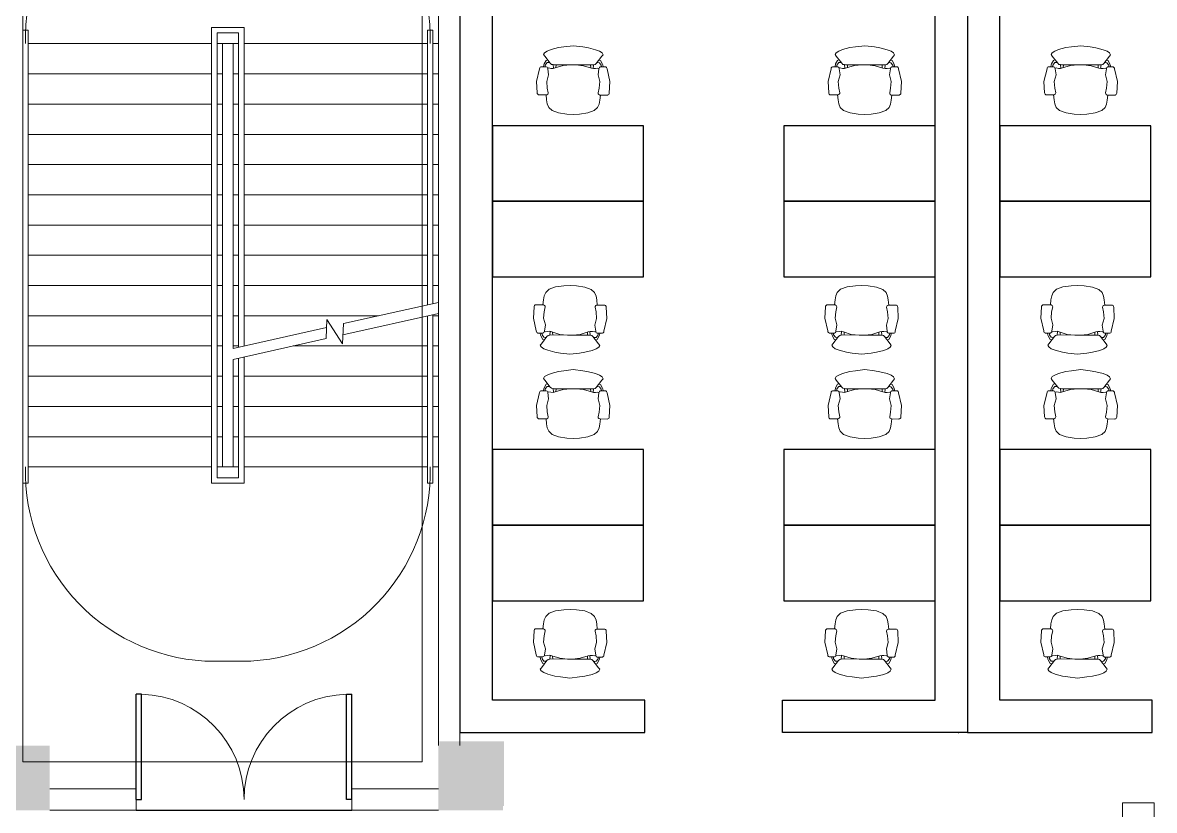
# Model space of a CAD drawing. Header units: millimetres. Extents: x -256770 to -120364, y -28508 to 286799.
# Drawn here: x -191190 to -180709, y 3576 to 10871 of the extents above; entities that cross this region are included whole.
import ezdxf

# ---------------------------------------------------------------- set-up
doc = ezdxf.new("R2010")
doc.units = ezdxf.units.MM
doc.linetypes.add('DASH', pattern=[0.35, 0.25, -0.1])
for name, color, linetype in [('07家具', 146, 'Continuous'), ('COLUMN', 7, 'Continuous'), ('STAIR', 36, 'Continuous'), ('WALL', 7, 'Continuous'), ('WINDOW', 16, 'Continuous'), ('保温层', 6, 'DASH'), ('木柜', 21, 'Continuous'), ('格网', 90, 'Continuous')]:
    doc.layers.add(name, color=color, linetype=linetype)

# ---------------------------------------------------------------- blocks, each defined once
blk = doc.blocks.new('_FZH')
blk.add_solid([(-0.5, -0.5), (0.5, -0.5), (-0.5, 0.5), (0.5, 0.5)])
blk = doc.blocks.new('$DorLib2D$00000002')
for p, q in [((-0.5, 0), (-0.5, 0.4875)), ((-0.475, 0.4875), (-0.5, 0.4875)), ((-0.475, 0), (-0.475, 0.4875)), ((0.475, 0), (0.475, 0.4875)), ((0.475, 0.4875), (0.5, 0.4875)), ((0.5, 0), (0.5, 0.4875)), ((-0.5, 0), (-0.475, 0)), ((0.5, 0), (0.475, 0))]:
    blk.add_line(p, q)
at = {"lineweight": 13}
for centre, start, end in [((-0.4875, 0), 0, 88.5307), ((0.4875, 0), 91.4693, 180)]:
    blk.add_arc(centre, 0.4875, start, end, dxfattribs=at)

msp = doc.modelspace()

# ---------------------------------------------------------------- linework, layer by layer
at = {"layer": '07家具', "color": 143, "linetype": 'ByBlock', "lineweight": 15}
for points, elevation in [([(-186090, 10657), (-186177, 10646), (-186228, 10639), (-186296, 10622), (-186332, 10607), (-186356, 10592), (-186365, 10575), (-186355, 10561), (-186303, 10494), (-186293, 10484), (-186278, 10482), (-186268, 10480), (-186114, 10480), (-186090, 10480)], 299), ([(-186090, 10657), (-186002, 10645), (-185951, 10638), (-185884, 10620), (-185847, 10606), (-185824, 10590), (-185814, 10573), (-185825, 10559), (-185877, 10493), (-185887, 10482), (-185902, 10480), (-185912, 10479), (-186066, 10480), (-186090, 10480)], 299), ([(-183390, 10657), (-183477, 10646), (-183528, 10639), (-183596, 10622), (-183632, 10607), (-183656, 10592), (-183665, 10575), (-183655, 10561), (-183603, 10494), (-183593, 10484), (-183578, 10482), (-183568, 10480), (-183414, 10480), (-183390, 10480)], 299), ([(-183390, 10657), (-183302, 10645), (-183251, 10638), (-183184, 10620), (-183147, 10606), (-183124, 10590), (-183114, 10573), (-183125, 10559), (-183177, 10493), (-183187, 10482), (-183202, 10480), (-183212, 10479), (-183366, 10480), (-183390, 10480)], 299), ([(-181390, 10657), (-181477, 10646), (-181528, 10639), (-181596, 10622), (-181632, 10607), (-181656, 10592), (-181665, 10575), (-181655, 10561), (-181603, 10494), (-181593, 10484), (-181578, 10482), (-181568, 10480), (-181414, 10480), (-181390, 10480)], 299), ([(-181390, 10657), (-181302, 10645), (-181251, 10638), (-181184, 10620), (-181147, 10606), (-181124, 10590), (-181114, 10573), (-181125, 10559), (-181177, 10493), (-181187, 10482), (-181202, 10480), (-181212, 10479), (-181366, 10480), (-181390, 10480)], 299), ([(-186367, 10462), (-186363, 10481), (-186361, 10488), (-186343, 10521), (-186327, 10525)], -111), ([(-186351, 10462), (-186350, 10478), (-186332, 10500), (-186318, 10502), (-186307, 10499)], -114), ([(-185829, 10460), (-185831, 10476), (-185848, 10499), (-185862, 10500), (-185873, 10498)], -114), ([(-185813, 10460), (-185817, 10480), (-185820, 10486), (-185837, 10520), (-185853, 10524)], -111), ([(-183667, 10462), (-183663, 10481), (-183661, 10488), (-183643, 10521), (-183627, 10525)], -111), ([(-183651, 10462), (-183650, 10478), (-183632, 10500), (-183618, 10502), (-183607, 10499)], -114), ([(-183129, 10460), (-183131, 10476), (-183148, 10499), (-183162, 10500), (-183173, 10498)], -114), ([(-183113, 10460), (-183117, 10480), (-183120, 10486), (-183137, 10520), (-183153, 10524)], -111), ([(-181667, 10462), (-181663, 10481), (-181661, 10488), (-181643, 10521), (-181627, 10525)], -111), ([(-181651, 10462), (-181650, 10478), (-181632, 10500), (-181618, 10502), (-181607, 10499)], -114), ([(-181129, 10460), (-181131, 10476), (-181148, 10499), (-181162, 10500), (-181173, 10498)], -114), ([(-181113, 10460), (-181117, 10480), (-181120, 10486), (-181137, 10520), (-181153, 10524)], -111), ([(-186431, 10326), (-186403, 10444), (-186401, 10451), (-186397, 10458), (-186391, 10462), (-186389, 10462), (-186384, 10462), (-186346, 10462), (-186341, 10462), (-186333, 10457), (-186329, 10451), (-186327, 10444), (-186319, 10387), (-186336, 10326), (-186331, 10265), (-186322, 10220), (-186323, 10213), (-186327, 10207), (-186336, 10202), (-186341, 10201), (-186406, 10201), (-186411, 10202), (-186413, 10203), (-186420, 10207), (-186424, 10213), (-186425, 10221), (-186431, 10326)], -17), ([(-186328, 10448), (-186318, 10451), (-186297, 10447), (-186278, 10446), (-186259, 10451), (-186185, 10473), (-186114, 10480)], -249), ([(-186278, 10482), (-186274, 10447)], -299), ([(-186250, 10480), (-186252, 10453)], -65), ([(-185852, 10446), (-185862, 10449), (-185884, 10445), (-185903, 10445), (-185922, 10450), (-185995, 10472), (-186066, 10480)], -249), ([(-185930, 10479), (-185929, 10452)], -65), ([(-185902, 10480), (-185906, 10446)], -299), ([(-185751, 10324), (-185777, 10442), (-185779, 10449), (-185783, 10456), (-185789, 10460), (-185792, 10460), (-185796, 10460), (-185834, 10460), (-185840, 10461), (-185848, 10456), (-185852, 10449), (-185853, 10442), (-185861, 10386), (-185846, 10324), (-185851, 10263), (-185860, 10219), (-185859, 10212), (-185855, 10205), (-185846, 10200), (-185841, 10200), (-185776, 10199), (-185771, 10200), (-185769, 10201), (-185762, 10205), (-185758, 10211), (-185757, 10218), (-185751, 10324)], -17), ([(-183731, 10326), (-183703, 10444), (-183701, 10451), (-183697, 10458), (-183691, 10462), (-183689, 10462), (-183684, 10462), (-183646, 10462), (-183641, 10462), (-183633, 10457), (-183629, 10451), (-183627, 10444), (-183619, 10387), (-183636, 10326), (-183631, 10265), (-183622, 10220), (-183623, 10213), (-183627, 10207), (-183636, 10202), (-183641, 10201), (-183706, 10201), (-183711, 10202), (-183713, 10203), (-183720, 10207), (-183724, 10213), (-183725, 10221), (-183731, 10326)], -17), ([(-183628, 10448), (-183618, 10451), (-183597, 10447), (-183578, 10446), (-183559, 10451), (-183485, 10473), (-183414, 10480)], -249), ([(-183578, 10482), (-183574, 10447)], -299), ([(-183550, 10480), (-183552, 10453)], -65), ([(-183152, 10446), (-183162, 10449), (-183184, 10445), (-183203, 10445), (-183222, 10450), (-183295, 10472), (-183366, 10480)], -249), ([(-183230, 10479), (-183229, 10452)], -65), ([(-183202, 10480), (-183206, 10446)], -299), ([(-183051, 10324), (-183077, 10442), (-183079, 10449), (-183083, 10456), (-183089, 10460), (-183092, 10460), (-183096, 10460), (-183134, 10460), (-183140, 10461), (-183148, 10456), (-183152, 10449), (-183153, 10442), (-183161, 10386), (-183146, 10324), (-183151, 10263), (-183160, 10219), (-183159, 10212), (-183155, 10205), (-183146, 10200), (-183141, 10200), (-183076, 10199), (-183071, 10200), (-183069, 10201), (-183062, 10205), (-183058, 10211), (-183057, 10218), (-183051, 10324)], -17), ([(-181731, 10326), (-181703, 10444), (-181701, 10451), (-181697, 10458), (-181691, 10462), (-181689, 10462), (-181684, 10462), (-181646, 10462), (-181641, 10462), (-181633, 10457), (-181629, 10451), (-181627, 10444), (-181619, 10387), (-181636, 10326), (-181631, 10265), (-181622, 10220), (-181623, 10213), (-181627, 10207), (-181636, 10202), (-181641, 10201), (-181706, 10201), (-181711, 10202), (-181713, 10203), (-181720, 10207), (-181724, 10213), (-181725, 10221), (-181731, 10326)], -17), ([(-181628, 10448), (-181618, 10451), (-181597, 10447), (-181578, 10446), (-181559, 10451), (-181485, 10473), (-181414, 10480)], -249), ([(-181578, 10482), (-181574, 10447)], -299), ([(-181550, 10480), (-181552, 10453)], -65), ([(-181152, 10446), (-181162, 10449), (-181184, 10445), (-181203, 10445), (-181222, 10450), (-181295, 10472), (-181366, 10480)], -249), ([(-181230, 10479), (-181229, 10452)], -65), ([(-181202, 10480), (-181206, 10446)], -299), ([(-181051, 10324), (-181077, 10442), (-181079, 10449), (-181083, 10456), (-181089, 10460), (-181092, 10460), (-181096, 10460), (-181134, 10460), (-181140, 10461), (-181148, 10456), (-181152, 10449), (-181153, 10442), (-181161, 10386), (-181146, 10324), (-181151, 10263), (-181160, 10219), (-181159, 10212), (-181155, 10205), (-181146, 10200), (-181141, 10200), (-181076, 10199), (-181071, 10200), (-181069, 10201), (-181062, 10205), (-181058, 10211), (-181057, 10218), (-181051, 10324)], -17), ([(-186343, 10201), (-186338, 10155), (-186331, 10118), (-186318, 10086), (-186287, 10057), (-186227, 10035), (-186151, 10023), (-186092, 10020)], -188), ([(-185839, 10200), (-185845, 10153), (-185852, 10117), (-185865, 10085), (-185896, 10056), (-185956, 10034), (-186033, 10022), (-186092, 10020)], -188), ([(-183643, 10201), (-183638, 10155), (-183631, 10118), (-183618, 10086), (-183587, 10057), (-183527, 10035), (-183451, 10023), (-183392, 10020)], -188), ([(-183139, 10200), (-183145, 10153), (-183152, 10117), (-183165, 10085), (-183196, 10056), (-183256, 10034), (-183333, 10022), (-183392, 10020)], -188), ([(-181643, 10201), (-181638, 10155), (-181631, 10118), (-181618, 10086), (-181587, 10057), (-181527, 10035), (-181451, 10023), (-181392, 10020)], -188), ([(-181139, 10200), (-181145, 10153), (-181152, 10117), (-181165, 10085), (-181196, 10056), (-181256, 10034), (-181333, 10022), (-181392, 10020)], -188), ([(-186371, 8257), (-186366, 8303), (-186359, 8340), (-186346, 8372), (-186315, 8401), (-186255, 8423), (-186178, 8434), (-186119, 8437)], -188), ([(-185868, 8255), (-185873, 8302), (-185880, 8338), (-185893, 8370), (-185924, 8399), (-185983, 8422), (-186060, 8434), (-186119, 8437)], -188), ([(-183671, 8257), (-183666, 8303), (-183659, 8340), (-183646, 8372), (-183615, 8401), (-183555, 8423), (-183478, 8434), (-183419, 8437)], -188), ([(-183168, 8255), (-183173, 8302), (-183180, 8338), (-183193, 8370), (-183224, 8399), (-183283, 8422), (-183360, 8434), (-183419, 8437)], -188), ([(-181671, 8257), (-181666, 8303), (-181659, 8340), (-181646, 8372), (-181615, 8401), (-181555, 8423), (-181478, 8434), (-181419, 8437)], -188), ([(-181168, 8255), (-181173, 8302), (-181180, 8338), (-181193, 8370), (-181224, 8399), (-181283, 8422), (-181360, 8434), (-181419, 8437)], -188), ([(-186460, 8133), (-186433, 8015), (-186432, 8007), (-186428, 8001), (-186421, 7997), (-186419, 7996), (-186414, 7996), (-186377, 7996), (-186371, 7996), (-186363, 8001), (-186359, 8007), (-186358, 8014), (-186349, 8071), (-186365, 8133), (-186360, 8193), (-186350, 8238), (-186352, 8245), (-186356, 8251), (-186365, 8256), (-186370, 8257), (-186435, 8257), (-186440, 8257), (-186442, 8256), (-186449, 8252), (-186453, 8245), (-186454, 8238), (-186460, 8133)], -17), ([(-185780, 8131), (-185808, 8013), (-185809, 8005), (-185813, 7999), (-185820, 7995), (-185822, 7994), (-185827, 7994), (-185864, 7994), (-185870, 7994), (-185878, 7999), (-185882, 8006), (-185883, 8013), (-185891, 8070), (-185875, 8131), (-185880, 8192), (-185889, 8236), (-185887, 8243), (-185883, 8250), (-185875, 8255), (-185870, 8255), (-185804, 8255), (-185800, 8254), (-185797, 8254), (-185791, 8250), (-185787, 8243), (-185785, 8236), (-185780, 8131)], -17), ([(-183760, 8133), (-183733, 8015), (-183732, 8007), (-183728, 8001), (-183721, 7997), (-183719, 7996), (-183714, 7996), (-183677, 7996), (-183671, 7996), (-183663, 8001), (-183659, 8007), (-183658, 8014), (-183649, 8071), (-183665, 8133), (-183660, 8193), (-183650, 8238), (-183652, 8245), (-183656, 8251), (-183665, 8256), (-183670, 8257), (-183735, 8257), (-183740, 8257), (-183742, 8256), (-183749, 8252), (-183753, 8245), (-183754, 8238), (-183760, 8133)], -17), ([(-183080, 8131), (-183108, 8013), (-183109, 8005), (-183113, 7999), (-183120, 7995), (-183122, 7994), (-183127, 7994), (-183164, 7994), (-183170, 7994), (-183178, 7999), (-183182, 8006), (-183183, 8013), (-183191, 8070), (-183175, 8131), (-183180, 8192), (-183189, 8236), (-183187, 8243), (-183183, 8250), (-183175, 8255), (-183170, 8255), (-183104, 8255), (-183100, 8254), (-183097, 8254), (-183091, 8250), (-183087, 8243), (-183085, 8236), (-183080, 8131)], -17), ([(-181760, 8133), (-181733, 8015), (-181732, 8007), (-181728, 8001), (-181721, 7997), (-181719, 7996), (-181714, 7996), (-181677, 7996), (-181671, 7996), (-181663, 8001), (-181659, 8007), (-181658, 8014), (-181649, 8071), (-181665, 8133), (-181660, 8193), (-181650, 8238), (-181652, 8245), (-181656, 8251), (-181665, 8256), (-181670, 8257), (-181735, 8257), (-181740, 8257), (-181742, 8256), (-181749, 8252), (-181753, 8245), (-181754, 8238), (-181760, 8133)], -17), ([(-181080, 8131), (-181108, 8013), (-181109, 8005), (-181113, 7999), (-181120, 7995), (-181122, 7994), (-181127, 7994), (-181164, 7994), (-181170, 7994), (-181178, 7999), (-181182, 8006), (-181183, 8013), (-181191, 8070), (-181175, 8131), (-181180, 8192), (-181189, 8236), (-181187, 8243), (-181183, 8250), (-181175, 8255), (-181170, 8255), (-181104, 8255), (-181100, 8254), (-181097, 8254), (-181091, 8250), (-181087, 8243), (-181085, 8236), (-181080, 8131)], -17), ([(-186398, 7996), (-186394, 7977), (-186391, 7971), (-186374, 7937), (-186358, 7933)], -111), ([(-186121, 7800), (-186209, 7811), (-186260, 7819), (-186327, 7836), (-186364, 7851), (-186387, 7867), (-186396, 7884), (-186386, 7897), (-186334, 7964), (-186323, 7974), (-186308, 7976), (-186299, 7978), (-186144, 7977), (-186121, 7977)], 299), ([(-186381, 7996), (-186380, 7980), (-186363, 7958), (-186349, 7956), (-186338, 7959)], -114), ([(-186359, 8010), (-186349, 8007), (-186327, 8011), (-186308, 8012), (-186289, 8007), (-186216, 7984), (-186144, 7977)], -249), ([(-186308, 7976), (-186305, 8011)], -299), ([(-186281, 7977), (-186282, 8005)], -65), ([(-186121, 7800), (-186033, 7811), (-185982, 7818), (-185915, 7835), (-185878, 7849), (-185855, 7865), (-185846, 7882), (-185856, 7895), (-185908, 7963), (-185918, 7973), (-185933, 7975), (-185943, 7976), (-186097, 7977), (-186121, 7977)], 299), ([(-185883, 8009), (-185892, 8006), (-185914, 8010), (-185933, 8011), (-185952, 8006), (-186026, 7984), (-186097, 7977)], -249), ([(-185960, 7976), (-185959, 8004)], -65), ([(-185933, 7975), (-185936, 8010)], -299), ([(-185860, 7994), (-185861, 7978), (-185879, 7956), (-185892, 7955), (-185904, 7957)], -114), ([(-185843, 7994), (-185848, 7975), (-185850, 7969), (-185868, 7935), (-185883, 7931)], -111), ([(-183698, 7996), (-183694, 7977), (-183691, 7971), (-183674, 7937), (-183658, 7933)], -111), ([(-183421, 7800), (-183509, 7811), (-183560, 7819), (-183627, 7836), (-183664, 7851), (-183687, 7867), (-183696, 7884), (-183686, 7897), (-183634, 7964), (-183623, 7974), (-183608, 7976), (-183599, 7978), (-183444, 7977), (-183421, 7977)], 299), ([(-183681, 7996), (-183680, 7980), (-183663, 7958), (-183649, 7956), (-183638, 7959)], -114), ([(-183659, 8010), (-183649, 8007), (-183627, 8011), (-183608, 8012), (-183589, 8007), (-183516, 7984), (-183444, 7977)], -249), ([(-183608, 7976), (-183605, 8011)], -299), ([(-183581, 7977), (-183582, 8005)], -65), ([(-183421, 7800), (-183333, 7811), (-183282, 7818), (-183215, 7835), (-183178, 7849), (-183155, 7865), (-183146, 7882), (-183156, 7895), (-183208, 7963), (-183218, 7973), (-183233, 7975), (-183243, 7976), (-183397, 7977), (-183421, 7977)], 299), ([(-183183, 8009), (-183192, 8006), (-183214, 8010), (-183233, 8011), (-183252, 8006), (-183326, 7984), (-183397, 7977)], -249), ([(-183260, 7976), (-183259, 8004)], -65), ([(-183233, 7975), (-183236, 8010)], -299), ([(-183160, 7994), (-183161, 7978), (-183179, 7956), (-183192, 7955), (-183204, 7957)], -114), ([(-183143, 7994), (-183148, 7975), (-183150, 7969), (-183168, 7935), (-183183, 7931)], -111), ([(-181698, 7996), (-181694, 7977), (-181691, 7971), (-181674, 7937), (-181658, 7933)], -111), ([(-181421, 7800), (-181509, 7811), (-181560, 7819), (-181627, 7836), (-181664, 7851), (-181687, 7867), (-181696, 7884), (-181686, 7897), (-181634, 7964), (-181623, 7974), (-181608, 7976), (-181599, 7978), (-181444, 7977), (-181421, 7977)], 299), ([(-181681, 7996), (-181680, 7980), (-181663, 7958), (-181649, 7956), (-181638, 7959)], -114), ([(-181659, 8010), (-181649, 8007), (-181627, 8011), (-181608, 8012), (-181589, 8007), (-181516, 7984), (-181444, 7977)], -249), ([(-181608, 7976), (-181605, 8011)], -299), ([(-181581, 7977), (-181582, 8005)], -65), ([(-181421, 7800), (-181333, 7811), (-181282, 7818), (-181215, 7835), (-181178, 7849), (-181155, 7865), (-181146, 7882), (-181156, 7895), (-181208, 7963), (-181218, 7973), (-181233, 7975), (-181243, 7976), (-181397, 7977), (-181421, 7977)], 299), ([(-181183, 8009), (-181192, 8006), (-181214, 8010), (-181233, 8011), (-181252, 8006), (-181326, 7984), (-181397, 7977)], -249), ([(-181260, 7976), (-181259, 8004)], -65), ([(-181233, 7975), (-181236, 8010)], -299), ([(-181160, 7994), (-181161, 7978), (-181179, 7956), (-181192, 7955), (-181204, 7957)], -114), ([(-181143, 7994), (-181148, 7975), (-181150, 7969), (-181168, 7935), (-181183, 7931)], -111), ([(-186090, 7657), (-186177, 7646), (-186228, 7639), (-186296, 7622), (-186332, 7607), (-186356, 7592), (-186365, 7575), (-186355, 7561), (-186303, 7494), (-186293, 7484), (-186278, 7482), (-186268, 7480), (-186114, 7480), (-186090, 7480)], 299), ([(-186090, 7657), (-186002, 7645), (-185951, 7638), (-185884, 7620), (-185847, 7606), (-185824, 7590), (-185814, 7573), (-185825, 7559), (-185877, 7493), (-185887, 7482), (-185902, 7480), (-185912, 7479), (-186066, 7480), (-186090, 7480)], 299), ([(-183390, 7657), (-183477, 7646), (-183528, 7639), (-183596, 7622), (-183632, 7607), (-183656, 7592), (-183665, 7575), (-183655, 7561), (-183603, 7494), (-183593, 7484), (-183578, 7482), (-183568, 7480), (-183414, 7480), (-183390, 7480)], 299), ([(-183390, 7657), (-183302, 7645), (-183251, 7638), (-183184, 7620), (-183147, 7606), (-183124, 7590), (-183114, 7573), (-183125, 7559), (-183177, 7493), (-183187, 7482), (-183202, 7480), (-183212, 7479), (-183366, 7480), (-183390, 7480)], 299), ([(-181390, 7657), (-181477, 7646), (-181528, 7639), (-181596, 7622), (-181632, 7607), (-181656, 7592), (-181665, 7575), (-181655, 7561), (-181603, 7494), (-181593, 7484), (-181578, 7482), (-181568, 7480), (-181414, 7480), (-181390, 7480)], 299), ([(-181390, 7657), (-181302, 7645), (-181251, 7638), (-181184, 7620), (-181147, 7606), (-181124, 7590), (-181114, 7573), (-181125, 7559), (-181177, 7493), (-181187, 7482), (-181202, 7480), (-181212, 7479), (-181366, 7480), (-181390, 7480)], 299), ([(-186431, 7326), (-186403, 7444), (-186401, 7451), (-186397, 7458), (-186391, 7462), (-186389, 7462), (-186384, 7462), (-186346, 7462), (-186341, 7462), (-186333, 7457), (-186329, 7451), (-186327, 7444), (-186319, 7387), (-186336, 7326), (-186331, 7265), (-186322, 7220), (-186323, 7213), (-186327, 7207), (-186336, 7202), (-186341, 7201), (-186406, 7201), (-186411, 7202), (-186413, 7203), (-186420, 7207), (-186424, 7213), (-186425, 7221), (-186431, 7326)], -17), ([(-186367, 7462), (-186363, 7481), (-186361, 7488), (-186343, 7521), (-186327, 7525)], -111), ([(-186351, 7462), (-186350, 7478), (-186332, 7500), (-186318, 7502), (-186307, 7499)], -114), ([(-186328, 7448), (-186318, 7451), (-186297, 7447), (-186278, 7446), (-186259, 7451), (-186185, 7473), (-186114, 7480)], -249), ([(-186278, 7482), (-186274, 7447)], -299), ([(-186250, 7480), (-186252, 7453)], -65), ([(-185852, 7446), (-185862, 7449), (-185884, 7445), (-185903, 7445), (-185922, 7450), (-185995, 7472), (-186066, 7480)], -249), ([(-185930, 7479), (-185929, 7452)], -65), ([(-185902, 7480), (-185906, 7446)], -299), ([(-185829, 7460), (-185831, 7476), (-185848, 7499), (-185862, 7500), (-185873, 7498)], -114), ([(-185751, 7324), (-185777, 7442), (-185779, 7449), (-185783, 7456), (-185789, 7460), (-185792, 7460), (-185796, 7460), (-185834, 7460), (-185840, 7461), (-185848, 7456), (-185852, 7449), (-185853, 7442), (-185861, 7386), (-185846, 7324), (-185851, 7263), (-185860, 7219), (-185859, 7212), (-185855, 7205), (-185846, 7200), (-185841, 7200), (-185776, 7199), (-185771, 7200), (-185769, 7201), (-185762, 7205), (-185758, 7211), (-185757, 7218), (-185751, 7324)], -17), ([(-185813, 7460), (-185817, 7480), (-185820, 7486), (-185837, 7520), (-185853, 7524)], -111), ([(-183731, 7326), (-183703, 7444), (-183701, 7451), (-183697, 7458), (-183691, 7462), (-183689, 7462), (-183684, 7462), (-183646, 7462), (-183641, 7462), (-183633, 7457), (-183629, 7451), (-183627, 7444), (-183619, 7387), (-183636, 7326), (-183631, 7265), (-183622, 7220), (-183623, 7213), (-183627, 7207), (-183636, 7202), (-183641, 7201), (-183706, 7201), (-183711, 7202), (-183713, 7203), (-183720, 7207), (-183724, 7213), (-183725, 7221), (-183731, 7326)], -17), ([(-183667, 7462), (-183663, 7481), (-183661, 7488), (-183643, 7521), (-183627, 7525)], -111), ([(-183651, 7462), (-183650, 7478), (-183632, 7500), (-183618, 7502), (-183607, 7499)], -114), ([(-183628, 7448), (-183618, 7451), (-183597, 7447), (-183578, 7446), (-183559, 7451), (-183485, 7473), (-183414, 7480)], -249), ([(-183578, 7482), (-183574, 7447)], -299), ([(-183550, 7480), (-183552, 7453)], -65), ([(-183152, 7446), (-183162, 7449), (-183184, 7445), (-183203, 7445), (-183222, 7450), (-183295, 7472), (-183366, 7480)], -249), ([(-183230, 7479), (-183229, 7452)], -65), ([(-183202, 7480), (-183206, 7446)], -299), ([(-183129, 7460), (-183131, 7476), (-183148, 7499), (-183162, 7500), (-183173, 7498)], -114), ([(-183051, 7324), (-183077, 7442), (-183079, 7449), (-183083, 7456), (-183089, 7460), (-183092, 7460), (-183096, 7460), (-183134, 7460), (-183140, 7461), (-183148, 7456), (-183152, 7449), (-183153, 7442), (-183161, 7386), (-183146, 7324), (-183151, 7263), (-183160, 7219), (-183159, 7212), (-183155, 7205), (-183146, 7200), (-183141, 7200), (-183076, 7199), (-183071, 7200), (-183069, 7201), (-183062, 7205), (-183058, 7211), (-183057, 7218), (-183051, 7324)], -17), ([(-183113, 7460), (-183117, 7480), (-183120, 7486), (-183137, 7520), (-183153, 7524)], -111), ([(-181731, 7326), (-181703, 7444), (-181701, 7451), (-181697, 7458), (-181691, 7462), (-181689, 7462), (-181684, 7462), (-181646, 7462), (-181641, 7462), (-181633, 7457), (-181629, 7451), (-181627, 7444), (-181619, 7387), (-181636, 7326), (-181631, 7265), (-181622, 7220), (-181623, 7213), (-181627, 7207), (-181636, 7202), (-181641, 7201), (-181706, 7201), (-181711, 7202), (-181713, 7203), (-181720, 7207), (-181724, 7213), (-181725, 7221), (-181731, 7326)], -17), ([(-181667, 7462), (-181663, 7481), (-181661, 7488), (-181643, 7521), (-181627, 7525)], -111), ([(-181651, 7462), (-181650, 7478), (-181632, 7500), (-181618, 7502), (-181607, 7499)], -114), ([(-181628, 7448), (-181618, 7451), (-181597, 7447), (-181578, 7446), (-181559, 7451), (-181485, 7473), (-181414, 7480)], -249), ([(-181578, 7482), (-181574, 7447)], -299), ([(-181550, 7480), (-181552, 7453)], -65), ([(-181152, 7446), (-181162, 7449), (-181184, 7445), (-181203, 7445), (-181222, 7450), (-181295, 7472), (-181366, 7480)], -249), ([(-181230, 7479), (-181229, 7452)], -65), ([(-181202, 7480), (-181206, 7446)], -299), ([(-181129, 7460), (-181131, 7476), (-181148, 7499), (-181162, 7500), (-181173, 7498)], -114), ([(-181051, 7324), (-181077, 7442), (-181079, 7449), (-181083, 7456), (-181089, 7460), (-181092, 7460), (-181096, 7460), (-181134, 7460), (-181140, 7461), (-181148, 7456), (-181152, 7449), (-181153, 7442), (-181161, 7386), (-181146, 7324), (-181151, 7263), (-181160, 7219), (-181159, 7212), (-181155, 7205), (-181146, 7200), (-181141, 7200), (-181076, 7199), (-181071, 7200), (-181069, 7201), (-181062, 7205), (-181058, 7211), (-181057, 7218), (-181051, 7324)], -17), ([(-181113, 7460), (-181117, 7480), (-181120, 7486), (-181137, 7520), (-181153, 7524)], -111), ([(-186343, 7201), (-186338, 7155), (-186331, 7118), (-186318, 7086), (-186287, 7057), (-186227, 7035), (-186151, 7023), (-186092, 7020)], -188), ([(-185839, 7200), (-185845, 7153), (-185852, 7117), (-185865, 7085), (-185896, 7056), (-185956, 7034), (-186033, 7022), (-186092, 7020)], -188), ([(-183643, 7201), (-183638, 7155), (-183631, 7118), (-183618, 7086), (-183587, 7057), (-183527, 7035), (-183451, 7023), (-183392, 7020)], -188), ([(-183139, 7200), (-183145, 7153), (-183152, 7117), (-183165, 7085), (-183196, 7056), (-183256, 7034), (-183333, 7022), (-183392, 7020)], -188), ([(-181643, 7201), (-181638, 7155), (-181631, 7118), (-181618, 7086), (-181587, 7057), (-181527, 7035), (-181451, 7023), (-181392, 7020)], -188), ([(-181139, 7200), (-181145, 7153), (-181152, 7117), (-181165, 7085), (-181196, 7056), (-181256, 7034), (-181333, 7022), (-181392, 7020)], -188), ([(-186371, 5257), (-186366, 5303), (-186359, 5340), (-186346, 5372), (-186315, 5401), (-186255, 5423), (-186178, 5434), (-186119, 5437)], -188), ([(-185868, 5255), (-185873, 5302), (-185880, 5338), (-185893, 5370), (-185924, 5399), (-185983, 5422), (-186060, 5434), (-186119, 5437)], -188), ([(-183671, 5257), (-183666, 5303), (-183659, 5340), (-183646, 5372), (-183615, 5401), (-183555, 5423), (-183478, 5434), (-183419, 5437)], -188), ([(-183168, 5255), (-183173, 5302), (-183180, 5338), (-183193, 5370), (-183224, 5399), (-183283, 5422), (-183360, 5434), (-183419, 5437)], -188), ([(-181671, 5257), (-181666, 5303), (-181659, 5340), (-181646, 5372), (-181615, 5401), (-181555, 5423), (-181478, 5434), (-181419, 5437)], -188), ([(-181168, 5255), (-181173, 5302), (-181180, 5338), (-181193, 5370), (-181224, 5399), (-181283, 5422), (-181360, 5434), (-181419, 5437)], -188), ([(-186460, 5133), (-186433, 5015), (-186432, 5007), (-186428, 5001), (-186421, 4997), (-186419, 4996), (-186414, 4996), (-186377, 4996), (-186371, 4996), (-186363, 5001), (-186359, 5007), (-186358, 5014), (-186349, 5071), (-186365, 5133), (-186360, 5193), (-186350, 5238), (-186352, 5245), (-186356, 5251), (-186365, 5256), (-186370, 5257), (-186435, 5257), (-186440, 5257), (-186442, 5256), (-186449, 5252), (-186453, 5245), (-186454, 5238), (-186460, 5133)], -17), ([(-185780, 5131), (-185808, 5013), (-185809, 5005), (-185813, 4999), (-185820, 4995), (-185822, 4994), (-185827, 4994), (-185864, 4994), (-185870, 4994), (-185878, 4999), (-185882, 5006), (-185883, 5013), (-185891, 5070), (-185875, 5131), (-185880, 5192), (-185889, 5236), (-185887, 5243), (-185883, 5250), (-185875, 5255), (-185870, 5255), (-185804, 5255), (-185800, 5254), (-185797, 5254), (-185791, 5250), (-185787, 5243), (-185785, 5236), (-185780, 5131)], -17), ([(-183760, 5133), (-183733, 5015), (-183732, 5007), (-183728, 5001), (-183721, 4997), (-183719, 4996), (-183714, 4996), (-183677, 4996), (-183671, 4996), (-183663, 5001), (-183659, 5007), (-183658, 5014), (-183649, 5071), (-183665, 5133), (-183660, 5193), (-183650, 5238), (-183652, 5245), (-183656, 5251), (-183665, 5256), (-183670, 5257), (-183735, 5257), (-183740, 5257), (-183742, 5256), (-183749, 5252), (-183753, 5245), (-183754, 5238), (-183760, 5133)], -17), ([(-183080, 5131), (-183108, 5013), (-183109, 5005), (-183113, 4999), (-183120, 4995), (-183122, 4994), (-183127, 4994), (-183164, 4994), (-183170, 4994), (-183178, 4999), (-183182, 5006), (-183183, 5013), (-183191, 5070), (-183175, 5131), (-183180, 5192), (-183189, 5236), (-183187, 5243), (-183183, 5250), (-183175, 5255), (-183170, 5255), (-183104, 5255), (-183100, 5254), (-183097, 5254), (-183091, 5250), (-183087, 5243), (-183085, 5236), (-183080, 5131)], -17), ([(-181760, 5133), (-181733, 5015), (-181732, 5007), (-181728, 5001), (-181721, 4997), (-181719, 4996), (-181714, 4996), (-181677, 4996), (-181671, 4996), (-181663, 5001), (-181659, 5007), (-181658, 5014), (-181649, 5071), (-181665, 5133), (-181660, 5193), (-181650, 5238), (-181652, 5245), (-181656, 5251), (-181665, 5256), (-181670, 5257), (-181735, 5257), (-181740, 5257), (-181742, 5256), (-181749, 5252), (-181753, 5245), (-181754, 5238), (-181760, 5133)], -17), ([(-181080, 5131), (-181108, 5013), (-181109, 5005), (-181113, 4999), (-181120, 4995), (-181122, 4994), (-181127, 4994), (-181164, 4994), (-181170, 4994), (-181178, 4999), (-181182, 5006), (-181183, 5013), (-181191, 5070), (-181175, 5131), (-181180, 5192), (-181189, 5236), (-181187, 5243), (-181183, 5250), (-181175, 5255), (-181170, 5255), (-181104, 5255), (-181100, 5254), (-181097, 5254), (-181091, 5250), (-181087, 5243), (-181085, 5236), (-181080, 5131)], -17), ([(-186398, 4996), (-186394, 4977), (-186391, 4971), (-186374, 4937), (-186358, 4933)], -111), ([(-186121, 4800), (-186209, 4811), (-186260, 4819), (-186327, 4836), (-186364, 4851), (-186387, 4867), (-186396, 4884), (-186386, 4897), (-186334, 4964), (-186323, 4974), (-186308, 4976), (-186299, 4978), (-186144, 4977), (-186121, 4977)], 299), ([(-186381, 4996), (-186380, 4980), (-186363, 4958), (-186349, 4956), (-186338, 4959)], -114), ([(-186359, 5010), (-186349, 5007), (-186327, 5011), (-186308, 5012), (-186289, 5007), (-186216, 4984), (-186144, 4977)], -249), ([(-186308, 4976), (-186305, 5011)], -299), ([(-186281, 4977), (-186282, 5005)], -65), ([(-186121, 4800), (-186033, 4811), (-185982, 4818), (-185915, 4835), (-185878, 4849), (-185855, 4865), (-185846, 4882), (-185856, 4895), (-185908, 4963), (-185918, 4973), (-185933, 4975), (-185943, 4976), (-186097, 4977), (-186121, 4977)], 299), ([(-185883, 5009), (-185892, 5006), (-185914, 5010), (-185933, 5011), (-185952, 5006), (-186026, 4984), (-186097, 4977)], -249), ([(-185960, 4976), (-185959, 5004)], -65), ([(-185933, 4975), (-185936, 5010)], -299), ([(-185860, 4994), (-185861, 4978), (-185879, 4956), (-185892, 4955), (-185904, 4957)], -114), ([(-185843, 4994), (-185848, 4975), (-185850, 4969), (-185868, 4935), (-185883, 4931)], -111), ([(-183698, 4996), (-183694, 4977), (-183691, 4971), (-183674, 4937), (-183658, 4933)], -111), ([(-183421, 4800), (-183509, 4811), (-183560, 4819), (-183627, 4836), (-183664, 4851), (-183687, 4867), (-183696, 4884), (-183686, 4897), (-183634, 4964), (-183623, 4974), (-183608, 4976), (-183599, 4978), (-183444, 4977), (-183421, 4977)], 299), ([(-183681, 4996), (-183680, 4980), (-183663, 4958), (-183649, 4956), (-183638, 4959)], -114), ([(-183659, 5010), (-183649, 5007), (-183627, 5011), (-183608, 5012), (-183589, 5007), (-183516, 4984), (-183444, 4977)], -249), ([(-183608, 4976), (-183605, 5011)], -299), ([(-183581, 4977), (-183582, 5005)], -65), ([(-183421, 4800), (-183333, 4811), (-183282, 4818), (-183215, 4835), (-183178, 4849), (-183155, 4865), (-183146, 4882), (-183156, 4895), (-183208, 4963), (-183218, 4973), (-183233, 4975), (-183243, 4976), (-183397, 4977), (-183421, 4977)], 299), ([(-183183, 5009), (-183192, 5006), (-183214, 5010), (-183233, 5011), (-183252, 5006), (-183326, 4984), (-183397, 4977)], -249), ([(-183260, 4976), (-183259, 5004)], -65), ([(-183233, 4975), (-183236, 5010)], -299), ([(-183160, 4994), (-183161, 4978), (-183179, 4956), (-183192, 4955), (-183204, 4957)], -114), ([(-183143, 4994), (-183148, 4975), (-183150, 4969), (-183168, 4935), (-183183, 4931)], -111), ([(-181698, 4996), (-181694, 4977), (-181691, 4971), (-181674, 4937), (-181658, 4933)], -111), ([(-181421, 4800), (-181509, 4811), (-181560, 4819), (-181627, 4836), (-181664, 4851), (-181687, 4867), (-181696, 4884), (-181686, 4897), (-181634, 4964), (-181623, 4974), (-181608, 4976), (-181599, 4978), (-181444, 4977), (-181421, 4977)], 299), ([(-181681, 4996), (-181680, 4980), (-181663, 4958), (-181649, 4956), (-181638, 4959)], -114), ([(-181659, 5010), (-181649, 5007), (-181627, 5011), (-181608, 5012), (-181589, 5007), (-181516, 4984), (-181444, 4977)], -249), ([(-181608, 4976), (-181605, 5011)], -299), ([(-181581, 4977), (-181582, 5005)], -65), ([(-181421, 4800), (-181333, 4811), (-181282, 4818), (-181215, 4835), (-181178, 4849), (-181155, 4865), (-181146, 4882), (-181156, 4895), (-181208, 4963), (-181218, 4973), (-181233, 4975), (-181243, 4976), (-181397, 4977), (-181421, 4977)], 299), ([(-181183, 5009), (-181192, 5006), (-181214, 5010), (-181233, 5011), (-181252, 5006), (-181326, 4984), (-181397, 4977)], -249), ([(-181260, 4976), (-181259, 5004)], -65), ([(-181233, 4975), (-181236, 5010)], -299), ([(-181160, 4994), (-181161, 4978), (-181179, 4956), (-181192, 4955), (-181204, 4957)], -114), ([(-181143, 4994), (-181148, 4975), (-181150, 4969), (-181168, 4935), (-181183, 4931)], -111)]:
    msp.add_lwpolyline(points, dxfattribs=dict(at, elevation=elevation))
at = {"layer": '07家具', "color": 30, "true_color": 0xf8991e, "elevation": -188}
for points in [[(-185440, 9916), (-186840, 9916), (-186840, 9216), (-185440, 9216)], [(-182740, 9916), (-184140, 9916), (-184140, 9216), (-182740, 9216)], [(-180740, 9916), (-182140, 9916), (-182140, 9216), (-180740, 9216)], [(-185440, 9216), (-186840, 9216), (-186840, 8516), (-185440, 8516)], [(-182740, 9216), (-184140, 9216), (-184140, 8516), (-182740, 8516)], [(-180740, 9216), (-182140, 9216), (-182140, 8516), (-180740, 8516)], [(-185440, 6916), (-186840, 6916), (-186840, 6216), (-185440, 6216)], [(-182740, 6916), (-184140, 6916), (-184140, 6216), (-182740, 6216)], [(-180740, 6916), (-182140, 6916), (-182140, 6216), (-180740, 6216)], [(-185440, 6216), (-186840, 6216), (-186840, 5516), (-185440, 5516)], [(-182740, 6216), (-184140, 6216), (-184140, 5516), (-182740, 5516)], [(-180740, 6216), (-182140, 6216), (-182140, 5516), (-180740, 5516)]]:
    msp.add_lwpolyline(points, close=True, dxfattribs=at)
at = {"layer": 'STAIR', "linetype": 'ByBlock', "lineweight": 15}
for p, q in [((-187340, 10676), (-187340, 12676)), ((-191190, 10801), (-191190, 6606)), ((-191140, 10801), (-191190, 10801)), ((-191140, 10801), (-191140, 6606)), ((-189140, 10826), (-189440, 10826)), ((-189440, 10826), (-189440, 6606)), ((-189140, 7876), (-189140, 10826)), ((-187440, 8258), (-187440, 10801)), ((-187440, 10801), (-187390, 10801)), ((-187390, 8269), (-187390, 10801)), ((-189190, 10776), (-189390, 10776)), ((-189390, 10776), (-189390, 6656)), ((-189190, 7865), (-189190, 10776)), ((-189440, 10676), (-191140, 10676)), ((-191140, 10676), (-189440, 10676)), ((-189340, 10676), (-189390, 10676)), ((-189390, 10676), (-189190, 10676)), ((-189340, 10676), (-189340, 6756)), ((-189240, 7853), (-189240, 10676)), ((-189240, 10676), (-189190, 10676)), ((-189140, 10676), (-187440, 10676)), ((-189140, 10676), (-187440, 10676)), ((-187390, 10676), (-187340, 10676)), ((-187390, 10676), (-187340, 10676)), ((-187340, 8280), (-187340, 10676)), ((-189440, 10396), (-191140, 10396)), ((-189340, 10396), (-189390, 10396)), ((-189240, 10396), (-189190, 10396)), ((-189140, 10396), (-187440, 10396)), ((-187390, 10396), (-187340, 10396)), ((-189440, 10116), (-191140, 10116)), ((-189340, 10116), (-189390, 10116)), ((-189240, 10116), (-189190, 10116)), ((-189140, 10116), (-187440, 10116)), ((-187390, 10116), (-187340, 10116)), ((-189440, 9836), (-191140, 9836)), ((-189340, 9836), (-189390, 9836)), ((-189240, 9836), (-189190, 9836)), ((-189140, 9836), (-187440, 9836)), ((-187390, 9836), (-187340, 9836)), ((-189440, 9556), (-191140, 9556)), ((-189340, 9556), (-189390, 9556)), ((-189240, 9556), (-189190, 9556)), ((-189140, 9556), (-187440, 9556)), ((-187390, 9556), (-187340, 9556)), ((-189440, 9276), (-191140, 9276)), ((-189340, 9276), (-189390, 9276)), ((-189240, 9276), (-189190, 9276)), ((-189140, 9276), (-187440, 9276)), ((-187390, 9276), (-187340, 9276)), ((-189440, 8996), (-191140, 8996)), ((-189340, 8996), (-189390, 8996)), ((-189240, 8996), (-189190, 8996)), ((-189140, 8996), (-187440, 8996)), ((-187390, 8996), (-187340, 8996)), ((-189440, 8716), (-191140, 8716)), ((-189340, 8716), (-189390, 8716)), ((-189240, 8716), (-189190, 8716)), ((-189140, 8716), (-187440, 8716)), ((-187390, 8716), (-187340, 8716)), ((-189440, 8436), (-191140, 8436)), ((-189340, 8436), (-189390, 8436)), ((-189240, 8436), (-189190, 8436)), ((-189140, 8436), (-187440, 8436)), ((-187390, 8436), (-187340, 8436)), ((-188224, 7979), (-187340, 8178)), ((-188220, 8083), (-187340, 8280)), ((-187340, 6756), (-187340, 8178)), ((-189440, 8156), (-191140, 8156)), ((-189340, 8156), (-189390, 8156)), ((-189240, 8156), (-189190, 8156)), ((-189140, 8156), (-187895, 8156)), ((-188380, 7944), (-188373, 8122)), ((-188373, 8122), (-188228, 7896)), ((-188228, 7896), (-188220, 8083)), ((-187440, 6606), (-187440, 8155)), ((-187390, 6606), (-187390, 8167)), ((-187390, 8156), (-187340, 8156)), ((-189240, 7853), (-188376, 8048)), ((-189440, 7876), (-191140, 7876)), ((-189340, 7876), (-189390, 7876)), ((-189240, 7751), (-188380, 7944)), ((-189240, 7876), (-189190, 7876)), ((-188685, 7876), (-187440, 7876)), ((-187390, 7876), (-187340, 7876)), ((-189190, 6656), (-189190, 7762)), ((-189140, 6606), (-189140, 7773)), ((-189240, 6756), (-189240, 7751)), ((-189440, 7596), (-191140, 7596)), ((-189340, 7596), (-189390, 7596)), ((-189240, 7596), (-189190, 7596)), ((-189140, 7596), (-187440, 7596)), ((-187390, 7596), (-187340, 7596)), ((-189440, 7316), (-191140, 7316)), ((-189340, 7316), (-189390, 7316)), ((-189240, 7316), (-189190, 7316)), ((-189140, 7316), (-187440, 7316)), ((-187390, 7316), (-187340, 7316)), ((-189440, 7036), (-191140, 7036)), ((-189340, 7036), (-189390, 7036)), ((-189240, 7036), (-189190, 7036)), ((-189140, 7036), (-187440, 7036)), ((-187390, 7036), (-187340, 7036)), ((-189440, 6756), (-191140, 6756)), ((-189340, 6756), (-189390, 6756)), ((-189240, 6756), (-189340, 6756)), ((-189240, 6756), (-189190, 6756)), ((-189140, 6756), (-187440, 6756)), ((-187390, 6756), (-187340, 6756)), ((-191140, 6606), (-191190, 6606)), ((-189440, 6606), (-189140, 6606)), ((-189390, 6656), (-189190, 6656)), ((-187440, 6606), (-187390, 6606))]:
    msp.add_line(p, q, dxfattribs=at)
for points in [[(-187415, 10676, 0.420006), (-189165, 12476), (-189415, 12476, 0.420006), (-191165, 10676)], [(-187415, 6756, -0.420006), (-189165, 4956), (-189415, 4956, -0.420006), (-191165, 6756)]]:
    msp.add_lwpolyline(points, format="xyb", dxfattribs=at)
at = {"layer": 'WALL', "color": 6, "linetype": 'ByBlock', "lineweight": 15}
for p, q in [((-187340, 12576), (-187340, 4176)), ((-187140, 12576), (-187140, 4176)), ((-190140, 3776), (-190940, 3776)), ((-190140, 3576), (-190140, 3776)), ((-187340, 3776), (-188140, 3776)), ((-188140, 3776), (-188140, 3576)), ((-190940, 3576), (-190140, 3576)), ((-188140, 3576), (-187340, 3576))]:
    msp.add_line(p, q, dxfattribs=at)
at = {"layer": '保温层', "linetype": 'ByBlock', "lineweight": 15, "ltscale": 0.03}
msp.add_lwpolyline([(-191190, 14206), (-191190, 4026), (-187490, 4026), (-187490, 14306)], dxfattribs=at)
at = {"layer": '木柜', "color": 240, "true_color": 0xed1f24, "elevation": -188}
for points in [[(-186840, 4596), (-186840, 12406), (-187140, 12406), (-187140, 4296), (-186840, 4296)], [(-182740, 4596), (-182740, 12406), (-182440, 12406), (-182440, 4296), (-182740, 4296)], [(-182140, 4596), (-182140, 12406), (-182440, 12406), (-182440, 4296), (-182140, 4296)], [(-187140, 4596), (-187140, 4296), (-185428, 4296), (-185428, 4596), (-186840, 4596)], [(-182440, 4596), (-182440, 4296), (-184153, 4296), (-184153, 4596), (-182740, 4596)], [(-182440, 4596), (-182440, 4296), (-180728, 4296), (-180728, 4596), (-182140, 4596)]]:
    msp.add_lwpolyline(points, dxfattribs=at)
at = {"layer": '木柜', "color": 1, "linetype": 'ByBlock', "lineweight": 15}
for points in [[(-182522, 4296), (-182522, 4292)], [(-182359, 4296), (-182359, 4292)]]:
    msp.add_lwpolyline(points, dxfattribs=at)
msp.add_lwpolyline([(-181004, 3646), (-180709, 3646), (-180709, 465), (-181004, 465)], close=True, dxfattribs=at)
at = {"layer": '格网', "color": 3}
msp.add_line((-190140, 3576), (-188140, 3576), dxfattribs=at)

# ---------------------------------------------------------------- block references
at = {"layer": 'COLUMN', "linetype": 'ByBlock', "lineweight": 15, "xscale": 600, "yscale": 600, "zscale": 600}
for p in [(-187032, 3915), (-191240, 3876), (-187040, 3876)]:
    msp.add_blockref('_FZH', p, dxfattribs=at)
at = {"layer": 'WINDOW', "linetype": 'ByBlock', "lineweight": 15, "xscale": -2000, "yscale": -2000, "zscale": -2000, "rotation": 179.9999998447}
msp.add_blockref('$DorLib2D$00000002', (-189140, 3676), dxfattribs=at)

doc.saveas('drawing.dxf')
